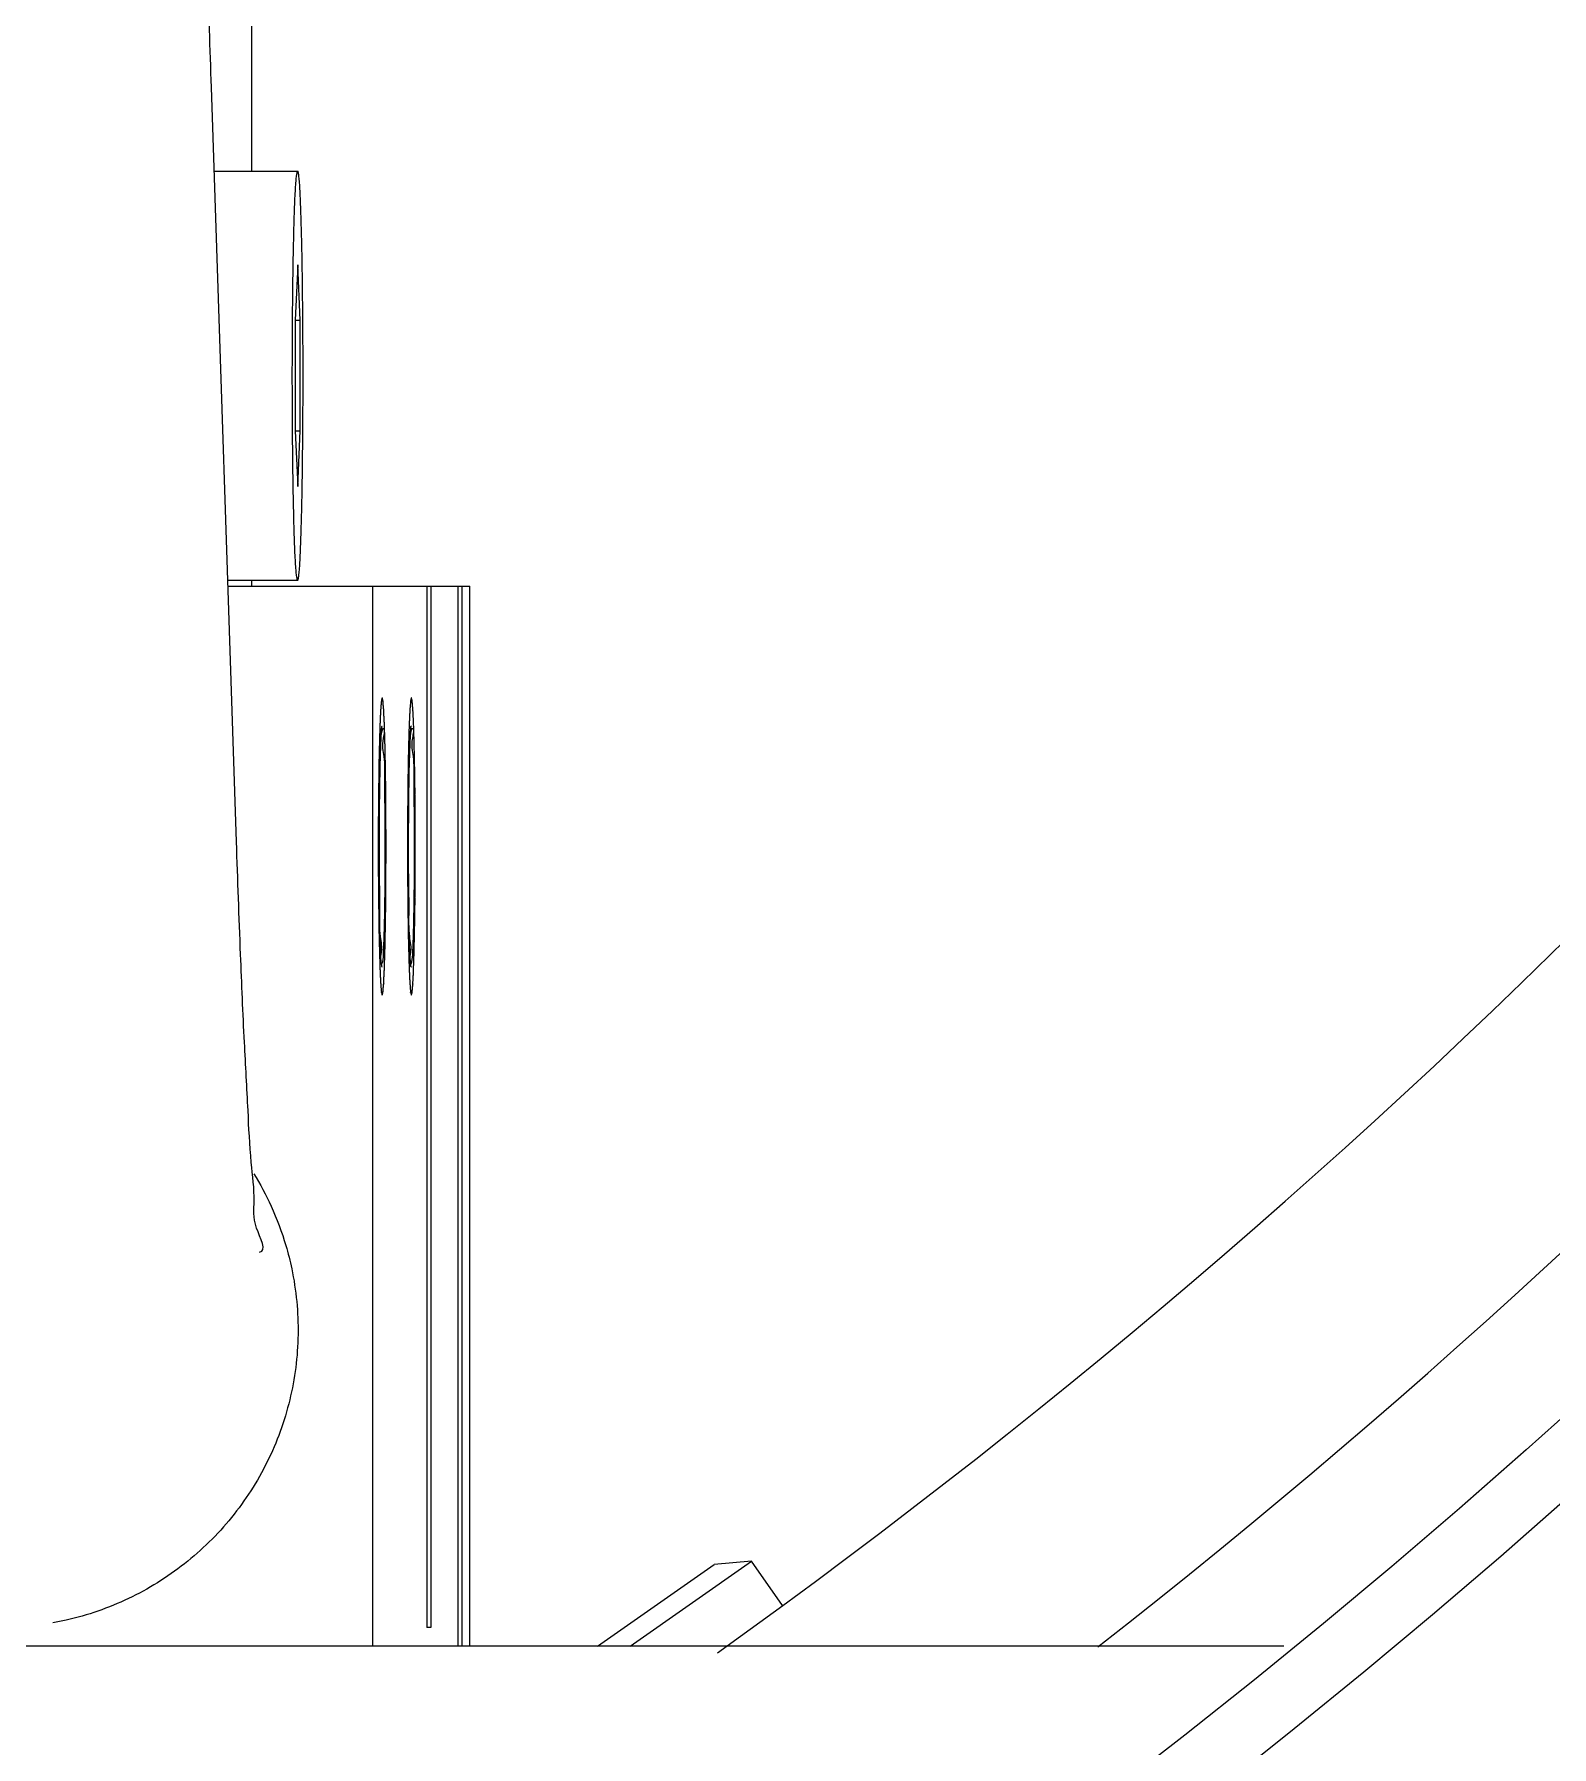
# Model space of a CAD drawing. Extents: x -50 to 48714, y -13211 to 6743.
# Drawn here: x 26057.06 to 26077.45, y -7886.14 to -7863.12 of the extents above; entities that cross this region are included whole.
import ezdxf

# ---------------------------------------------------------------- set-up
doc = ezdxf.new("R2010")
doc.units = 0
doc.header["$LTSCALE"] = 50
doc.layers.get('0').update_dxf_attribs({"linetype": 'CONTINUOUS'})

# ---------------------------------------------------------------- blocks, each defined once
blk = doc.blocks.new('SMAF_UE46_S')
for p, q in [((59.986, -97.869), (59.986, -92.949)), ((59.778, -106.888), (59.441, -96.743)), ((59.478, -97.869), (60.6, -97.869)), ((60.6, -99.129), (60.567, -99.874)), ((60.634, -99.874), (60.6, -99.129)), ((60.567, -99.874), (60.634, -99.874)), ((60.567, -99.874), (60.567, -101.363)), ((60.634, -101.363), (60.634, -99.874)), ((60.567, -101.363), (60.6, -102.108)), ((60.567, -101.363), (60.634, -101.363)), ((60.6, -102.108), (60.634, -101.363)), ((59.661, -103.369), (60.6, -103.369)), ((59.986, -103.449), (59.986, -103.369)), ((59.664, -103.449), (62.914, -103.449)), ((61.605, -103.449), (61.605, -117.7)), ((62.338, -103.449), (62.338, -117.449)), ((62.39, -103.449), (62.39, -117.449)), ((62.757, -117.7), (62.757, -103.449)), ((62.809, -117.7), (62.809, -103.449)), ((62.914, -117.7), (62.914, -103.449)), ((61.737, -105.328), (61.736, -105.328)), ((62.13, -105.328), (62.128, -105.328)), ((61.736, -108.57), (61.737, -108.569)), ((62.128, -108.57), (62.13, -108.569)), ((64.631, -117.7), (66.2, -116.601)), ((65.067, -117.7), (66.698, -116.558)), ((66.698, -116.558), (66.2, -116.601)), ((67.116, -117.155), (66.698, -116.558)), ((62.39, -117.449), (62.338, -117.449)), ((73.854, -117.7), (43.991, -117.7))]:
    blk.add_line(p, q)
for radius in [126.5, 111.15, 108.5, 100.5, 99.65]:
    blk.add_circle((11, -40.5), radius)
for radius, start, end in [(95, 305.55558, 326.45031), (98, 308.01387, 327.60262)]:
    blk.add_arc((11, -40.5), radius, start, end)
for points, start_tangent, end_tangent in [([(59.441, -96.743), (59.384, -95.191), (59.331, -93.955), (59.279, -92.972), (59.231, -92.189), (59.185, -91.563), (59.175, -91.449)], (-0.033235, 0.999448), (-0.08436, 0.996435)), ([(60.6, -103.369), (60.593, -103.354), (60.585, -103.309), (60.578, -103.234), (60.571, -103.131), (60.564, -103), (60.558, -102.843), (60.552, -102.662), (60.547, -102.459), (60.542, -102.235), (60.538, -101.994), (60.535, -101.737), (60.532, -101.468), (60.53, -101.19), (60.529, -100.906), (60.528, -100.619), (60.529, -100.331), (60.53, -100.047), (60.532, -99.769), (60.535, -99.5), (60.538, -99.244), (60.542, -99.002), (60.547, -98.779), (60.552, -98.575), (60.558, -98.394), (60.564, -98.237), (60.571, -98.106), (60.578, -98.003), (60.585, -97.929), (60.593, -97.884), (60.6, -97.869)], (-1, 0), (1, 0)), ([(60.6, -103.369), (60.608, -103.354), (60.615, -103.309), (60.623, -103.234), (60.63, -103.131), (60.636, -103), (60.643, -102.843), (60.648, -102.662), (60.654, -102.459), (60.659, -102.235), (60.663, -101.994), (60.666, -101.737), (60.669, -101.468), (60.671, -101.19), (60.672, -100.906), (60.672, -100.619), (60.672, -100.331), (60.671, -100.047), (60.669, -99.769), (60.666, -99.5), (60.663, -99.244), (60.659, -99.002), (60.654, -98.779), (60.648, -98.575), (60.643, -98.394), (60.636, -98.237), (60.63, -98.106), (60.623, -98.003), (60.615, -97.929), (60.608, -97.884), (60.6, -97.869)], (1, 0), (-1, 0)), ([(61.788, -106.949, -153.099), (61.788, -106.852, -153.09), (61.788, -106.803, -153.085), (61.788, -106.754, -153.08), (61.787, -106.706, -153.075), (61.787, -106.682, -153.073), (61.787, -106.657, -153.071), (61.787, -106.633, -153.068), (61.787, -106.609, -153.066), (61.787, -106.597, -153.065), (61.787, -106.584, -153.063), (61.787, -106.578, -153.063), (61.787, -106.572, -153.062), (61.787, -106.566, -153.062), (61.787, -106.563, -153.061), (61.787, -106.562, -153.061), (61.787, -106.56, -153.061), (61.787, -106.559, -153.061), (61.787, -106.557, -153.06), (61.787, -106.554, -153.059), (61.787, -106.548, -153.058), (61.787, -106.543, -153.056), (61.787, -106.537, -153.054), (61.787, -106.525, -153.051), (61.787, -106.513, -153.047), (61.787, -106.49, -153.04), (61.786, -106.467, -153.033), (61.786, -106.443, -153.026), (61.786, -106.42, -153.019), (61.786, -106.373, -153.005), (61.785, -106.327, -152.991), (61.785, -106.303, -152.984), (61.785, -106.28, -152.976), (61.785, -106.257, -152.969), (61.785, -106.233, -152.962), (61.784, -106.222, -152.959), (61.784, -106.21, -152.955), (61.784, -106.204, -152.954), (61.784, -106.198, -152.952), (61.784, -106.192, -152.95), (61.784, -106.189, -152.949), (61.784, -106.188, -152.949), (61.784, -106.186, -152.948), (61.784, -106.185, -152.948), (61.784, -106.184, -152.947), (61.784, -106.181, -152.945), (61.784, -106.176, -152.943), (61.784, -106.17, -152.94), (61.784, -106.165, -152.937), (61.784, -106.154, -152.931), (61.784, -106.143, -152.925), (61.783, -106.122, -152.914), (61.783, -106.1, -152.903), (61.783, -106.079, -152.891), (61.782, -106.057, -152.88), (61.782, -106.014, -152.857), (61.781, -105.971, -152.834), (61.781, -105.95, -152.822), (61.781, -105.928, -152.811), (61.78, -105.906, -152.799), (61.78, -105.885, -152.788), (61.78, -105.874, -152.782), (61.78, -105.863, -152.777), (61.78, -105.858, -152.774), (61.78, -105.853, -152.771), (61.779, -105.847, -152.768), (61.779, -105.845, -152.767), (61.779, -105.843, -152.766), (61.779, -105.842, -152.765), (61.779, -105.841, -152.764), (61.779, -105.839, -152.763), (61.779, -105.837, -152.761), (61.779, -105.832, -152.757), (61.779, -105.827, -152.753), (61.779, -105.823, -152.749), (61.779, -105.813, -152.742), (61.779, -105.803, -152.734), (61.778, -105.784, -152.718), (61.778, -105.765, -152.702), (61.777, -105.746, -152.687), (61.777, -105.727, -152.671), (61.776, -105.688, -152.639), (61.775, -105.65, -152.608), (61.775, -105.63, -152.592), (61.774, -105.611, -152.576), (61.774, -105.592, -152.561), (61.774, -105.573, -152.545), (61.773, -105.563, -152.537), (61.773, -105.554, -152.529), (61.773, -105.549, -152.525), (61.773, -105.544, -152.521), (61.773, -105.539, -152.518), (61.773, -105.537, -152.516), (61.773, -105.536, -152.515), (61.773, -105.534, -152.514), (61.773, -105.533, -152.512), (61.773, -105.532, -152.511), (61.773, -105.531, -152.509), (61.773, -105.527, -152.504), (61.772, -105.523, -152.499), (61.772, -105.519, -152.495), (61.772, -105.511, -152.485), (61.772, -105.503, -152.476), (61.771, -105.488, -152.457), (61.771, -105.472, -152.438), (61.77, -105.457, -152.419), (61.77, -105.442, -152.401), (61.769, -105.411, -152.363), (61.768, -105.38, -152.325), (61.767, -105.364, -152.306), (61.767, -105.349, -152.287), (61.766, -105.333, -152.269), (61.766, -105.318, -152.25), (61.766, -105.31, -152.24), (61.765, -105.302, -152.231), (61.765, -105.298, -152.226), (61.765, -105.294, -152.221), (61.765, -105.291, -152.217), (61.765, -105.289, -152.214), (61.765, -105.288, -152.213), (61.765, -105.287, -152.212), (61.765, -105.286, -152.211), (61.765, -105.285, -152.209), (61.765, -105.284, -152.207), (61.765, -105.281, -152.201), (61.764, -105.278, -152.196), (61.764, -105.275, -152.191), (61.764, -105.269, -152.18), (61.764, -105.264, -152.169), (61.763, -105.252, -152.148), (61.763, -105.241, -152.126), (61.762, -105.229, -152.105), (61.762, -105.217, -152.083), (61.76, -105.194, -152.04), (61.759, -105.171, -151.997), (61.759, -105.16, -151.976), (61.758, -105.148, -151.954), (61.758, -105.137, -151.933), (61.757, -105.125, -151.911), (61.757, -105.12, -151.9), (61.756, -105.114, -151.89), (61.756, -105.111, -151.884), (61.756, -105.108, -151.879), (61.756, -105.105, -151.874), (61.756, -105.104, -151.871), (61.756, -105.103, -151.87), (61.756, -105.102, -151.868), (61.756, -105.102, -151.867), (61.756, -105.101, -151.865), (61.756, -105.1, -151.862), (61.756, -105.099, -151.857), (61.755, -105.097, -151.851), (61.755, -105.095, -151.845), (61.755, -105.092, -151.833), (61.755, -105.088, -151.822), (61.754, -105.081, -151.798), (61.753, -105.074, -151.775), (61.753, -105.067, -151.752), (61.752, -105.059, -151.728), (61.751, -105.045, -151.682), (61.75, -105.031, -151.635), (61.749, -105.024, -151.612), (61.749, -105.017, -151.588), (61.748, -105.009, -151.565), (61.747, -105.002, -151.542), (61.747, -104.999, -151.53), (61.747, -104.995, -151.518), (61.747, -104.993, -151.513), (61.746, -104.992, -151.507), (61.746, -104.99, -151.501), (61.746, -104.989, -151.498), (61.746, -104.989, -151.496), (61.746, -104.988, -151.495), (61.746, -104.988, -151.493), (61.746, -104.988, -151.492), (61.746, -104.987, -151.489), (61.746, -104.987, -151.483), (61.746, -104.986, -151.477), (61.745, -104.986, -151.47), (61.745, -104.984, -151.458), (61.745, -104.983, -151.446), (61.744, -104.981, -151.421), (61.744, -104.978, -151.396), (61.743, -104.976, -151.372), (61.742, -104.973, -151.347), (61.741, -104.968, -151.297), (61.74, -104.963, -151.248), (61.739, -104.961, -151.223), (61.738, -104.959, -151.199), (61.738, -104.956, -151.174), (61.737, -104.954, -151.149), (61.737, -104.952, -151.137), (61.736, -104.951, -151.125), (61.736, -104.95, -151.118), (61.736, -104.95, -151.112), (61.736, -104.949, -151.106), (61.736, -104.949, -151.103), (61.736, -104.949, -151.101), (61.736, -104.949, -151.1), (61.736, -104.949, -151.098), (61.736, -104.949, -151.097), (61.736, -104.949, -151.094), (61.735, -104.95, -151.088), (61.735, -104.95, -151.082), (61.735, -104.951, -151.076), (61.735, -104.952, -151.063), (61.734, -104.953, -151.051), (61.734, -104.956, -151.027), (61.733, -104.958, -151.003), (61.733, -104.961, -150.978), (61.732, -104.963, -150.954), (61.731, -104.968, -150.906), (61.729, -104.972, -150.857), (61.729, -104.975, -150.833), (61.728, -104.977, -150.809), (61.727, -104.98, -150.784), (61.727, -104.982, -150.76), (61.727, -104.983, -150.748), (61.726, -104.984, -150.736), (61.726, -104.985, -150.73), (61.726, -104.986, -150.724), (61.726, -104.986, -150.718), (61.726, -104.986, -150.715), (61.726, -104.987, -150.713), (61.726, -104.987, -150.712), (61.726, -104.987, -150.71), (61.726, -104.988, -150.709), (61.725, -104.988, -150.706), (61.725, -104.99, -150.7), (61.725, -104.992, -150.694), (61.725, -104.994, -150.688), (61.725, -104.997, -150.676), (61.724, -105.001, -150.665), (61.724, -105.008, -150.641), (61.723, -105.015, -150.618), (61.723, -105.022, -150.595), (61.722, -105.029, -150.571), (61.721, -105.043, -150.525), (61.719, -105.057, -150.478), (61.719, -105.064, -150.455), (61.718, -105.071, -150.431), (61.718, -105.078, -150.408), (61.717, -105.085, -150.385), (61.717, -105.089, -150.373), (61.716, -105.092, -150.361), (61.716, -105.094, -150.355), (61.716, -105.096, -150.35), (61.716, -105.098, -150.344), (61.716, -105.099, -150.341), (61.716, -105.099, -150.339), (61.716, -105.1, -150.338), (61.716, -105.1, -150.337), (61.716, -105.101, -150.335), (61.716, -105.102, -150.333), (61.716, -105.105, -150.327), (61.715, -105.108, -150.322), (61.715, -105.111, -150.316), (61.715, -105.117, -150.306), (61.715, -105.122, -150.295), (61.714, -105.134, -150.273), (61.714, -105.145, -150.252), (61.713, -105.157, -150.23), (61.712, -105.168, -150.209), (61.711, -105.191, -150.166), (61.71, -105.214, -150.123), (61.71, -105.226, -150.101), (61.709, -105.237, -150.08), (61.708, -105.248, -150.058), (61.708, -105.26, -150.037), (61.708, -105.266, -150.026), (61.707, -105.271, -150.015), (61.707, -105.274, -150.01), (61.707, -105.277, -150.004), (61.707, -105.28, -149.999), (61.707, -105.281, -149.996), (61.707, -105.282, -149.995), (61.707, -105.283, -149.993), (61.707, -105.284, -149.992), (61.707, -105.285, -149.991), (61.707, -105.287, -149.989), (61.707, -105.291, -149.984), (61.706, -105.295, -149.979), (61.706, -105.299, -149.974), (61.706, -105.306, -149.965), (61.706, -105.314, -149.955), (61.705, -105.33, -149.936), (61.705, -105.346, -149.917), (61.704, -105.361, -149.897), (61.704, -105.377, -149.878), (61.703, -105.409, -149.84), (61.702, -105.44, -149.801), (61.701, -105.456, -149.782), (61.701, -105.472, -149.763), (61.7, -105.487, -149.744), (61.7, -105.503, -149.725), (61.699, -105.511, -149.715), (61.699, -105.519, -149.705), (61.699, -105.523, -149.701), (61.699, -105.527, -149.696), (61.699, -105.53, -149.691), (61.699, -105.532, -149.689), (61.699, -105.533, -149.687), (61.699, -105.534, -149.686), (61.699, -105.536, -149.685), (61.699, -105.537, -149.684), (61.699, -105.539, -149.682), (61.699, -105.544, -149.678), (61.698, -105.549, -149.675), (61.698, -105.553, -149.671), (61.698, -105.563, -149.663), (61.698, -105.572, -149.655), (61.698, -105.591, -149.64), (61.697, -105.61, -149.624), (61.697, -105.629, -149.609), (61.696, -105.648, -149.593), (61.695, -105.685, -149.562), (61.695, -105.723, -149.531), (61.694, -105.742, -149.516), (61.694, -105.761, -149.5), (61.693, -105.779, -149.485), (61.693, -105.798, -149.469), (61.693, -105.808, -149.462), (61.693, -105.817, -149.454), (61.693, -105.822, -149.45), (61.692, -105.827, -149.446), (61.692, -105.831, -149.442), (61.692, -105.834, -149.44), (61.692, -105.835, -149.439), (61.692, -105.836, -149.438), (61.692, -105.837, -149.438), (61.692, -105.839, -149.437), (61.692, -105.841, -149.436), (61.692, -105.847, -149.433), (61.692, -105.852, -149.43), (61.692, -105.858, -149.427), (61.692, -105.868, -149.421), (61.692, -105.879, -149.415), (61.691, -105.901, -149.404), (61.691, -105.922, -149.392), (61.691, -105.944, -149.381), (61.69, -105.965, -149.369), (61.69, -106.008, -149.346), (61.689, -106.051, -149.323), (61.689, -106.073, -149.312), (61.689, -106.094, -149.3), (61.688, -106.116, -149.289), (61.688, -106.137, -149.277), (61.688, -106.148, -149.271), (61.688, -106.159, -149.266), (61.688, -106.164, -149.263), (61.688, -106.169, -149.26), (61.688, -106.175, -149.257), (61.687, -106.177, -149.255), (61.687, -106.179, -149.255), (61.687, -106.18, -149.254), (61.687, -106.182, -149.254), (61.687, -106.183, -149.253), (61.687, -106.186, -149.252), (61.687, -106.192, -149.25), (61.687, -106.198, -149.249), (61.687, -106.203, -149.247), (61.687, -106.215, -149.243), (61.687, -106.227, -149.24), (61.687, -106.25, -149.233), (61.687, -106.273, -149.226), (61.686, -106.297, -149.218), (61.686, -106.32, -149.211), (61.686, -106.367, -149.197), (61.686, -106.413, -149.183), (61.685, -106.437, -149.176), (61.685, -106.46, -149.168), (61.685, -106.483, -149.161), (61.685, -106.507, -149.154), (61.685, -106.518, -149.151), (61.685, -106.53, -149.147), (61.685, -106.536, -149.145), (61.685, -106.542, -149.144), (61.684, -106.547, -149.142), (61.684, -106.55, -149.141), (61.684, -106.552, -149.14), (61.684, -106.553, -149.14), (61.684, -106.555, -149.14), (61.684, -106.556, -149.14), (61.684, -106.559, -149.139), (61.684, -106.566, -149.139), (61.684, -106.572, -149.138), (61.684, -106.578, -149.138), (61.684, -106.59, -149.136), (61.684, -106.603, -149.135), (61.684, -106.627, -149.133), (61.684, -106.652, -149.13), (61.684, -106.677, -149.128), (61.684, -106.702, -149.125), (61.684, -106.751, -149.12), (61.684, -106.8, -149.115), (61.684, -106.85, -149.11), (61.683, -106.949, -149.101)], (-0.002554, 0.995227, 0.097549), (-0.0026, -0.995056, 0.099286)), ([(62.181, -106.949, -168.094), (62.181, -106.852, -168.085), (62.18, -106.803, -168.08), (62.18, -106.754, -168.075), (62.18, -106.706, -168.07), (62.18, -106.682, -168.068), (62.18, -106.657, -168.065), (62.18, -106.633, -168.063), (62.18, -106.609, -168.061), (62.18, -106.597, -168.06), (62.18, -106.584, -168.058), (62.18, -106.578, -168.058), (62.18, -106.572, -168.057), (62.18, -106.566, -168.057), (62.18, -106.563, -168.056), (62.18, -106.562, -168.056), (62.18, -106.56, -168.056), (62.18, -106.559, -168.056), (62.18, -106.557, -168.055), (62.18, -106.554, -168.054), (62.18, -106.548, -168.052), (62.18, -106.543, -168.051), (62.18, -106.537, -168.049), (62.179, -106.525, -168.045), (62.179, -106.513, -168.042), (62.179, -106.49, -168.035), (62.179, -106.467, -168.028), (62.179, -106.443, -168.021), (62.179, -106.42, -168.014), (62.178, -106.373, -168), (62.178, -106.327, -167.985), (62.178, -106.303, -167.978), (62.178, -106.28, -167.971), (62.177, -106.257, -167.964), (62.177, -106.233, -167.957), (62.177, -106.222, -167.954), (62.177, -106.21, -167.95), (62.177, -106.204, -167.948), (62.177, -106.198, -167.947), (62.177, -106.192, -167.945), (62.177, -106.189, -167.944), (62.177, -106.188, -167.944), (62.177, -106.186, -167.943), (62.177, -106.185, -167.942), (62.177, -106.184, -167.942), (62.177, -106.181, -167.94), (62.177, -106.176, -167.937), (62.177, -106.17, -167.935), (62.177, -106.165, -167.932), (62.176, -106.154, -167.926), (62.176, -106.143, -167.92), (62.176, -106.122, -167.909), (62.176, -106.1, -167.897), (62.175, -106.079, -167.886), (62.175, -106.057, -167.874), (62.174, -106.014, -167.852), (62.174, -105.971, -167.829), (62.174, -105.95, -167.817), (62.173, -105.928, -167.806), (62.173, -105.906, -167.794), (62.173, -105.885, -167.783), (62.172, -105.874, -167.777), (62.172, -105.863, -167.771), (62.172, -105.858, -167.769), (62.172, -105.853, -167.766), (62.172, -105.847, -167.763), (62.172, -105.845, -167.761), (62.172, -105.843, -167.761), (62.172, -105.842, -167.76), (62.172, -105.841, -167.759), (62.172, -105.839, -167.758), (62.172, -105.837, -167.756), (62.172, -105.832, -167.752), (62.172, -105.827, -167.748), (62.172, -105.823, -167.744), (62.171, -105.813, -167.736), (62.171, -105.803, -167.729), (62.171, -105.784, -167.713), (62.17, -105.765, -167.697), (62.17, -105.746, -167.681), (62.17, -105.727, -167.666), (62.169, -105.688, -167.634), (62.168, -105.65, -167.603), (62.167, -105.63, -167.587), (62.167, -105.611, -167.571), (62.167, -105.592, -167.556), (62.166, -105.573, -167.54), (62.166, -105.563, -167.532), (62.166, -105.554, -167.524), (62.166, -105.549, -167.52), (62.166, -105.544, -167.516), (62.166, -105.539, -167.512), (62.165, -105.537, -167.51), (62.165, -105.536, -167.509), (62.165, -105.534, -167.508), (62.165, -105.533, -167.507), (62.165, -105.532, -167.506), (62.165, -105.531, -167.504), (62.165, -105.527, -167.499), (62.165, -105.523, -167.494), (62.165, -105.519, -167.49), (62.165, -105.511, -167.48), (62.164, -105.503, -167.471), (62.164, -105.488, -167.452), (62.163, -105.472, -167.433), (62.163, -105.457, -167.414), (62.162, -105.442, -167.395), (62.161, -105.411, -167.358), (62.161, -105.38, -167.32), (62.16, -105.364, -167.301), (62.16, -105.349, -167.282), (62.159, -105.333, -167.263), (62.159, -105.318, -167.245), (62.158, -105.31, -167.235), (62.158, -105.302, -167.226), (62.158, -105.298, -167.221), (62.158, -105.294, -167.216), (62.158, -105.291, -167.212), (62.158, -105.289, -167.209), (62.158, -105.288, -167.208), (62.158, -105.287, -167.207), (62.158, -105.286, -167.206), (62.157, -105.285, -167.204), (62.157, -105.284, -167.202), (62.157, -105.281, -167.196), (62.157, -105.278, -167.191), (62.157, -105.275, -167.185), (62.157, -105.269, -167.175), (62.156, -105.264, -167.164), (62.156, -105.252, -167.142), (62.155, -105.241, -167.121), (62.155, -105.229, -167.099), (62.154, -105.217, -167.078), (62.153, -105.194, -167.035), (62.152, -105.171, -166.992), (62.151, -105.16, -166.97), (62.151, -105.148, -166.949), (62.15, -105.137, -166.928), (62.15, -105.125, -166.906), (62.149, -105.12, -166.895), (62.149, -105.114, -166.885), (62.149, -105.111, -166.879), (62.149, -105.108, -166.874), (62.149, -105.105, -166.868), (62.149, -105.104, -166.866), (62.149, -105.103, -166.864), (62.149, -105.102, -166.863), (62.148, -105.102, -166.862), (62.148, -105.101, -166.86), (62.148, -105.1, -166.857), (62.148, -105.099, -166.851), (62.148, -105.097, -166.846), (62.148, -105.095, -166.84), (62.148, -105.092, -166.828), (62.147, -105.088, -166.816), (62.147, -105.081, -166.793), (62.146, -105.074, -166.77), (62.145, -105.067, -166.746), (62.145, -105.059, -166.723), (62.144, -105.045, -166.676), (62.142, -105.031, -166.63), (62.142, -105.024, -166.606), (62.141, -105.017, -166.583), (62.141, -105.009, -166.56), (62.14, -105.002, -166.537), (62.14, -104.999, -166.525), (62.139, -104.995, -166.513), (62.139, -104.993, -166.507), (62.139, -104.992, -166.502), (62.139, -104.99, -166.496), (62.139, -104.989, -166.493), (62.139, -104.989, -166.491), (62.139, -104.988, -166.49), (62.139, -104.988, -166.488), (62.139, -104.988, -166.487), (62.139, -104.987, -166.484), (62.138, -104.987, -166.478), (62.138, -104.986, -166.471), (62.138, -104.986, -166.465), (62.138, -104.984, -166.453), (62.137, -104.983, -166.44), (62.137, -104.981, -166.416), (62.136, -104.978, -166.391), (62.136, -104.976, -166.366), (62.135, -104.973, -166.342), (62.134, -104.968, -166.292), (62.132, -104.963, -166.243), (62.132, -104.961, -166.218), (62.131, -104.959, -166.194), (62.13, -104.956, -166.169), (62.13, -104.954, -166.144), (62.129, -104.952, -166.132), (62.129, -104.951, -166.119), (62.129, -104.95, -166.113), (62.129, -104.95, -166.107), (62.129, -104.949, -166.101), (62.128, -104.949, -166.098), (62.128, -104.949, -166.096), (62.128, -104.949, -166.095), (62.128, -104.949, -166.093), (62.128, -104.949, -166.092), (62.128, -104.949, -166.089), (62.128, -104.95, -166.083), (62.128, -104.95, -166.077), (62.128, -104.951, -166.07), (62.127, -104.952, -166.058), (62.127, -104.953, -166.046), (62.127, -104.956, -166.022), (62.126, -104.958, -165.998), (62.125, -104.961, -165.973), (62.125, -104.963, -165.949), (62.123, -104.968, -165.901), (62.122, -104.972, -165.852), (62.121, -104.975, -165.828), (62.121, -104.977, -165.803), (62.12, -104.98, -165.779), (62.12, -104.982, -165.755), (62.119, -104.983, -165.743), (62.119, -104.984, -165.731), (62.119, -104.985, -165.725), (62.119, -104.986, -165.719), (62.118, -104.986, -165.712), (62.118, -104.986, -165.709), (62.118, -104.987, -165.708), (62.118, -104.987, -165.706), (62.118, -104.987, -165.705), (62.118, -104.988, -165.703), (62.118, -104.988, -165.701), (62.118, -104.99, -165.695), (62.118, -104.992, -165.689), (62.118, -104.994, -165.683), (62.117, -104.997, -165.671), (62.117, -105.001, -165.66), (62.116, -105.008, -165.636), (62.116, -105.015, -165.613), (62.115, -105.022, -165.59), (62.115, -105.029, -165.566), (62.113, -105.043, -165.52), (62.112, -105.057, -165.473), (62.112, -105.064, -165.45), (62.111, -105.071, -165.426), (62.11, -105.078, -165.403), (62.11, -105.085, -165.38), (62.109, -105.089, -165.368), (62.109, -105.092, -165.356), (62.109, -105.094, -165.35), (62.109, -105.096, -165.344), (62.109, -105.098, -165.339), (62.109, -105.099, -165.336), (62.109, -105.099, -165.334), (62.108, -105.1, -165.333), (62.108, -105.1, -165.331), (62.108, -105.101, -165.33), (62.108, -105.102, -165.327), (62.108, -105.105, -165.322), (62.108, -105.108, -165.317), (62.108, -105.111, -165.311), (62.108, -105.117, -165.301), (62.107, -105.122, -165.29), (62.107, -105.134, -165.268), (62.106, -105.145, -165.247), (62.106, -105.157, -165.225), (62.105, -105.168, -165.204), (62.104, -105.191, -165.161), (62.103, -105.214, -165.117), (62.102, -105.226, -165.096), (62.102, -105.237, -165.074), (62.101, -105.248, -165.053), (62.101, -105.26, -165.031), (62.1, -105.266, -165.021), (62.1, -105.271, -165.01), (62.1, -105.274, -165.004), (62.1, -105.277, -164.999), (62.1, -105.28, -164.994), (62.1, -105.281, -164.991), (62.099, -105.282, -164.99), (62.099, -105.283, -164.988), (62.099, -105.284, -164.987), (62.099, -105.285, -164.986), (62.099, -105.287, -164.984), (62.099, -105.291, -164.979), (62.099, -105.295, -164.974), (62.099, -105.299, -164.969), (62.099, -105.306, -164.959), (62.098, -105.314, -164.95), (62.098, -105.33, -164.931), (62.097, -105.346, -164.911), (62.097, -105.361, -164.892), (62.096, -105.377, -164.873), (62.095, -105.409, -164.835), (62.094, -105.44, -164.796), (62.094, -105.456, -164.777), (62.093, -105.472, -164.758), (62.093, -105.487, -164.739), (62.092, -105.503, -164.719), (62.092, -105.511, -164.71), (62.092, -105.519, -164.7), (62.092, -105.523, -164.695), (62.092, -105.527, -164.691), (62.092, -105.53, -164.686), (62.091, -105.532, -164.683), (62.091, -105.533, -164.682), (62.091, -105.534, -164.681), (62.091, -105.536, -164.68), (62.091, -105.537, -164.679), (62.091, -105.539, -164.677), (62.091, -105.544, -164.673), (62.091, -105.549, -164.669), (62.091, -105.553, -164.665), (62.091, -105.563, -164.658), (62.091, -105.572, -164.65), (62.09, -105.591, -164.635), (62.09, -105.61, -164.619), (62.089, -105.629, -164.604), (62.089, -105.648, -164.588), (62.088, -105.685, -164.557), (62.087, -105.723, -164.526), (62.087, -105.742, -164.511), (62.087, -105.761, -164.495), (62.086, -105.779, -164.48), (62.086, -105.798, -164.464), (62.086, -105.808, -164.457), (62.085, -105.817, -164.449), (62.085, -105.822, -164.445), (62.085, -105.827, -164.441), (62.085, -105.831, -164.437), (62.085, -105.834, -164.435), (62.085, -105.835, -164.434), (62.085, -105.836, -164.433), (62.085, -105.837, -164.433), (62.085, -105.839, -164.432), (62.085, -105.841, -164.43), (62.085, -105.847, -164.428), (62.085, -105.852, -164.425), (62.085, -105.858, -164.422), (62.084, -105.868, -164.416), (62.084, -105.879, -164.41), (62.084, -105.901, -164.399), (62.084, -105.922, -164.387), (62.083, -105.944, -164.376), (62.083, -105.965, -164.364), (62.082, -106.008, -164.341), (62.082, -106.051, -164.318), (62.082, -106.073, -164.307), (62.081, -106.094, -164.295), (62.081, -106.116, -164.283), (62.081, -106.137, -164.272), (62.081, -106.148, -164.266), (62.08, -106.159, -164.26), (62.08, -106.164, -164.258), (62.08, -106.169, -164.255), (62.08, -106.175, -164.252), (62.08, -106.177, -164.25), (62.08, -106.179, -164.25), (62.08, -106.18, -164.249), (62.08, -106.182, -164.248), (62.08, -106.183, -164.248), (62.08, -106.186, -164.247), (62.08, -106.192, -164.245), (62.08, -106.198, -164.244), (62.08, -106.203, -164.242), (62.08, -106.215, -164.238), (62.08, -106.227, -164.235), (62.08, -106.25, -164.228), (62.079, -106.273, -164.22), (62.079, -106.297, -164.213), (62.079, -106.32, -164.206), (62.079, -106.367, -164.192), (62.078, -106.413, -164.178), (62.078, -106.437, -164.17), (62.078, -106.46, -164.163), (62.078, -106.483, -164.156), (62.077, -106.507, -164.149), (62.077, -106.518, -164.146), (62.077, -106.53, -164.142), (62.077, -106.536, -164.14), (62.077, -106.542, -164.138), (62.077, -106.547, -164.137), (62.077, -106.55, -164.136), (62.077, -106.552, -164.135), (62.077, -106.553, -164.135), (62.077, -106.555, -164.135), (62.077, -106.556, -164.135), (62.077, -106.559, -164.134), (62.077, -106.566, -164.134), (62.077, -106.572, -164.133), (62.077, -106.578, -164.132), (62.077, -106.59, -164.131), (62.077, -106.603, -164.13), (62.077, -106.627, -164.127), (62.077, -106.652, -164.125), (62.077, -106.677, -164.123), (62.077, -106.702, -164.12), (62.077, -106.751, -164.115), (62.076, -106.8, -164.11), (62.076, -106.85, -164.105), (62.076, -106.949, -164.095)], (-0.002554, 0.995227, 0.097549), (-0.0026, -0.995056, 0.099286)), ([(61.693, -106.949), (61.693, -106.815), (61.695, -106.551), (61.697, -106.297), (61.7, -106.062), (61.705, -105.851), (61.71, -105.669), (61.716, -105.523), (61.722, -105.415)], (0, 1), (0.142273, 0.989827)), ([(61.739, -105.369), (61.718, -105.493), (61.708, -105.739), (61.701, -106.084), (61.696, -106.498), (61.694, -106.949)], (-0.386283, -0.922381), (0, -1)), ([(61.722, -105.415), (61.729, -105.35), (61.736, -105.328)], (0.142273, 0.989827), (1, 0)), ([(61.778, -106.949), (61.776, -106.498), (61.771, -106.084), (61.763, -105.739), (61.753, -105.493), (61.742, -105.365)], (0, 1), (-0.996305, 0.085885)), ([(61.741, -105.365), (61.739, -105.369)], (-0.945228, -0.326411), (-0.386283, -0.922381)), ([(62.086, -106.949), (62.086, -106.815), (62.087, -106.551), (62.09, -106.297), (62.093, -106.062), (62.097, -105.851), (62.102, -105.669), (62.108, -105.523), (62.115, -105.415)], (0, 1), (0.142273, 0.989827)), ([(62.131, -105.369), (62.111, -105.493), (62.101, -105.739), (62.093, -106.084), (62.088, -106.498), (62.087, -106.949)], (-0.386283, -0.922381), (0, -1)), ([(62.115, -105.415), (62.121, -105.35), (62.128, -105.328)], (0.142273, 0.989827), (1, 0)), ([(62.17, -106.949), (62.169, -106.498), (62.164, -106.084), (62.156, -105.739), (62.146, -105.493), (62.134, -105.365)], (0, 1), (-0.996305, 0.085885)), ([(62.134, -105.365), (62.131, -105.369)], (-0.945228, -0.326411), (-0.386283, -0.922381)), ([(60.087, -112.404), (60.048, -112.08), (60.015, -111.714), (59.977, -111.197), (59.933, -110.499), (59.885, -109.583), (59.833, -108.4), (59.778, -106.888)], (0.989567, 0.144071), (-0.033235, 0.999448)), ([(61.683, -106.949, -149.101), (61.684, -107.046, -149.11), (61.684, -107.094, -149.115), (61.684, -107.143, -149.12), (61.684, -107.191, -149.124), (61.684, -107.216, -149.127), (61.684, -107.24, -149.129), (61.684, -107.264, -149.131), (61.684, -107.289, -149.134), (61.684, -107.301, -149.135), (61.684, -107.313, -149.136), (61.684, -107.319, -149.137), (61.684, -107.325, -149.137), (61.684, -107.331, -149.138), (61.684, -107.334, -149.138), (61.684, -107.336, -149.138), (61.684, -107.337, -149.139), (61.684, -107.339, -149.139), (61.684, -107.34, -149.139), (61.684, -107.343, -149.14), (61.684, -107.349, -149.142), (61.685, -107.355, -149.144), (61.685, -107.36, -149.146), (61.685, -107.372, -149.149), (61.685, -107.384, -149.153), (61.685, -107.407, -149.16), (61.685, -107.431, -149.167), (61.685, -107.454, -149.174), (61.686, -107.477, -149.181), (61.686, -107.524, -149.195), (61.686, -107.571, -149.209), (61.686, -107.594, -149.216), (61.687, -107.617, -149.223), (61.687, -107.641, -149.23), (61.687, -107.664, -149.237), (61.687, -107.676, -149.241), (61.687, -107.687, -149.244), (61.687, -107.693, -149.246), (61.687, -107.699, -149.248), (61.687, -107.705, -149.25), (61.687, -107.708, -149.251), (61.687, -107.709, -149.251), (61.687, -107.711, -149.251), (61.687, -107.712, -149.252), (61.687, -107.713, -149.253), (61.687, -107.716, -149.254), (61.688, -107.722, -149.257), (61.688, -107.727, -149.26), (61.688, -107.732, -149.263), (61.688, -107.743, -149.269), (61.688, -107.754, -149.274), (61.688, -107.775, -149.286), (61.689, -107.797, -149.297), (61.689, -107.818, -149.309), (61.689, -107.84, -149.32), (61.69, -107.883, -149.343), (61.69, -107.926, -149.366), (61.691, -107.948, -149.377), (61.691, -107.969, -149.389), (61.691, -107.991, -149.4), (61.692, -108.012, -149.412), (61.692, -108.023, -149.417), (61.692, -108.034, -149.423), (61.692, -108.039, -149.426), (61.692, -108.045, -149.429), (61.692, -108.05, -149.432), (61.692, -108.053, -149.433), (61.692, -108.054, -149.434), (61.692, -108.055, -149.435), (61.692, -108.057, -149.436), (61.692, -108.058, -149.437), (61.692, -108.06, -149.439), (61.692, -108.065, -149.442), (61.692, -108.07, -149.446), (61.693, -108.075, -149.45), (61.693, -108.084, -149.458), (61.693, -108.094, -149.466), (61.693, -108.113, -149.482), (61.694, -108.132, -149.497), (61.694, -108.151, -149.513), (61.695, -108.171, -149.529), (61.695, -108.209, -149.56), (61.696, -108.248, -149.592), (61.697, -108.267, -149.608), (61.697, -108.286, -149.623), (61.698, -108.305, -149.639), (61.698, -108.324, -149.655), (61.698, -108.334, -149.663), (61.698, -108.344, -149.67), (61.698, -108.348, -149.674), (61.699, -108.353, -149.678), (61.699, -108.358, -149.682), (61.699, -108.36, -149.684), (61.699, -108.362, -149.685), (61.699, -108.363, -149.686), (61.699, -108.364, -149.687), (61.699, -108.365, -149.688), (61.699, -108.367, -149.691), (61.699, -108.371, -149.696), (61.699, -108.374, -149.7), (61.699, -108.378, -149.705), (61.699, -108.386, -149.714), (61.7, -108.394, -149.724), (61.7, -108.409, -149.743), (61.701, -108.425, -149.761), (61.701, -108.44, -149.78), (61.702, -108.456, -149.799), (61.703, -108.487, -149.837), (61.704, -108.518, -149.875), (61.704, -108.533, -149.893), (61.705, -108.549, -149.912), (61.705, -108.564, -149.931), (61.706, -108.58, -149.95), (61.706, -108.587, -149.959), (61.706, -108.595, -149.969), (61.706, -108.599, -149.974), (61.706, -108.603, -149.978), (61.707, -108.607, -149.983), (61.707, -108.609, -149.985), (61.707, -108.61, -149.986), (61.707, -108.611, -149.988), (61.707, -108.611, -149.989), (61.707, -108.612, -149.99), (61.707, -108.613, -149.993), (61.707, -108.616, -149.998), (61.707, -108.619, -150.004), (61.707, -108.622, -150.009), (61.707, -108.628, -150.02), (61.708, -108.634, -150.031), (61.708, -108.645, -150.052), (61.709, -108.657, -150.074), (61.709, -108.668, -150.095), (61.71, -108.68, -150.117), (61.711, -108.703, -150.16), (61.712, -108.726, -150.203), (61.713, -108.737, -150.224), (61.713, -108.749, -150.246), (61.714, -108.76, -150.267), (61.715, -108.772, -150.289), (61.715, -108.778, -150.299), (61.715, -108.784, -150.31), (61.715, -108.786, -150.315), (61.715, -108.789, -150.321), (61.716, -108.792, -150.326), (61.716, -108.794, -150.329), (61.716, -108.794, -150.33), (61.716, -108.795, -150.332), (61.716, -108.796, -150.333), (61.716, -108.796, -150.334), (61.716, -108.797, -150.337), (61.716, -108.799, -150.343), (61.716, -108.8, -150.349), (61.716, -108.802, -150.355), (61.717, -108.806, -150.367), (61.717, -108.809, -150.378), (61.717, -108.816, -150.401), (61.718, -108.824, -150.425), (61.719, -108.831, -150.448), (61.719, -108.838, -150.471), (61.721, -108.852, -150.518), (61.722, -108.866, -150.565), (61.722, -108.874, -150.588), (61.723, -108.881, -150.611), (61.724, -108.888, -150.635), (61.724, -108.895, -150.658), (61.724, -108.898, -150.67), (61.725, -108.902, -150.681), (61.725, -108.904, -150.687), (61.725, -108.906, -150.693), (61.725, -108.907, -150.699), (61.725, -108.908, -150.702), (61.725, -108.909, -150.703), (61.725, -108.909, -150.705), (61.725, -108.909, -150.706), (61.725, -108.909, -150.708), (61.726, -108.91, -150.711), (61.726, -108.91, -150.717), (61.726, -108.911, -150.723), (61.726, -108.912, -150.729), (61.726, -108.913, -150.742), (61.727, -108.914, -150.754), (61.727, -108.917, -150.779), (61.728, -108.919, -150.803), (61.729, -108.922, -150.828), (61.729, -108.924, -150.853), (61.731, -108.929, -150.902), (61.732, -108.934, -150.952), (61.733, -108.936, -150.976), (61.733, -108.939, -151.001), (61.734, -108.941, -151.026), (61.734, -108.944, -151.05), (61.735, -108.945, -151.063), (61.735, -108.946, -151.075), (61.735, -108.947, -151.081), (61.735, -108.947, -151.087), (61.736, -108.948, -151.094), (61.736, -108.948, -151.097), (61.736, -108.948, -151.098), (61.736, -108.949, -151.1), (61.736, -108.948, -151.101), (61.736, -108.948, -151.103), (61.736, -108.948, -151.106), (61.736, -108.947, -151.112), (61.736, -108.947, -151.118), (61.736, -108.946, -151.124), (61.737, -108.945, -151.136), (61.737, -108.944, -151.148), (61.738, -108.941, -151.173), (61.738, -108.939, -151.197), (61.739, -108.937, -151.221), (61.74, -108.934, -151.245), (61.741, -108.93, -151.294), (61.742, -108.925, -151.343), (61.743, -108.922, -151.367), (61.743, -108.92, -151.391), (61.744, -108.918, -151.415), (61.745, -108.915, -151.44), (61.745, -108.914, -151.452), (61.745, -108.913, -151.464), (61.745, -108.912, -151.47), (61.746, -108.912, -151.476), (61.746, -108.911, -151.482), (61.746, -108.911, -151.485), (61.746, -108.911, -151.487), (61.746, -108.911, -151.488), (61.746, -108.91, -151.49), (61.746, -108.91, -151.491), (61.746, -108.909, -151.494), (61.746, -108.907, -151.5), (61.746, -108.905, -151.506), (61.747, -108.903, -151.512), (61.747, -108.9, -151.523), (61.747, -108.896, -151.535), (61.748, -108.889, -151.558), (61.748, -108.882, -151.582), (61.749, -108.875, -151.605), (61.75, -108.868, -151.628), (61.751, -108.854, -151.675), (61.752, -108.84, -151.722), (61.753, -108.833, -151.745), (61.753, -108.826, -151.768), (61.754, -108.819, -151.792), (61.754, -108.812, -151.815), (61.755, -108.808, -151.827), (61.755, -108.805, -151.838), (61.755, -108.803, -151.844), (61.755, -108.801, -151.85), (61.756, -108.799, -151.856), (61.756, -108.799, -151.859), (61.756, -108.798, -151.86), (61.756, -108.798, -151.862), (61.756, -108.797, -151.863), (61.756, -108.796, -151.864), (61.756, -108.795, -151.867), (61.756, -108.792, -151.872), (61.756, -108.789, -151.878), (61.756, -108.786, -151.883), (61.757, -108.781, -151.894), (61.757, -108.775, -151.905), (61.757, -108.763, -151.926), (61.758, -108.752, -151.948), (61.759, -108.74, -151.969), (61.759, -108.729, -151.991), (61.76, -108.706, -152.034), (61.761, -108.683, -152.077), (61.762, -108.672, -152.099), (61.762, -108.66, -152.12), (61.763, -108.649, -152.142), (61.764, -108.637, -152.163), (61.764, -108.632, -152.174), (61.764, -108.626, -152.185), (61.764, -108.623, -152.19), (61.764, -108.62, -152.195), (61.765, -108.617, -152.201), (61.765, -108.616, -152.204), (61.765, -108.615, -152.205), (61.765, -108.614, -152.206), (61.765, -108.613, -152.207), (61.765, -108.613, -152.209), (61.765, -108.611, -152.211), (61.765, -108.607, -152.216), (61.765, -108.603, -152.221), (61.765, -108.599, -152.225), (61.765, -108.591, -152.235), (61.766, -108.583, -152.245), (61.766, -108.567, -152.264), (61.767, -108.552, -152.283), (61.767, -108.536, -152.302), (61.768, -108.52, -152.321), (61.769, -108.489, -152.36), (61.77, -108.457, -152.398), (61.77, -108.441, -152.418), (61.771, -108.426, -152.437), (61.771, -108.41, -152.456), (61.772, -108.394, -152.475), (61.772, -108.386, -152.485), (61.772, -108.379, -152.494), (61.772, -108.375, -152.499), (61.773, -108.371, -152.504), (61.773, -108.367, -152.509), (61.773, -108.365, -152.511), (61.773, -108.364, -152.512), (61.773, -108.363, -152.514), (61.773, -108.362, -152.515), (61.773, -108.36, -152.516), (61.773, -108.358, -152.517), (61.773, -108.353, -152.521), (61.773, -108.349, -152.525), (61.773, -108.344, -152.529), (61.773, -108.335, -152.537), (61.774, -108.325, -152.545), (61.774, -108.306, -152.56), (61.774, -108.287, -152.575), (61.775, -108.269, -152.591), (61.775, -108.25, -152.606), (61.776, -108.212, -152.637), (61.777, -108.174, -152.668), (61.777, -108.155, -152.684), (61.778, -108.137, -152.699), (61.778, -108.118, -152.715), (61.778, -108.099, -152.73), (61.779, -108.09, -152.738), (61.779, -108.08, -152.746), (61.779, -108.075, -152.75), (61.779, -108.071, -152.754), (61.779, -108.066, -152.757), (61.779, -108.064, -152.759), (61.779, -108.062, -152.76), (61.779, -108.061, -152.761), (61.779, -108.06, -152.762), (61.779, -108.059, -152.763), (61.779, -108.056, -152.764), (61.779, -108.05, -152.767), (61.779, -108.045, -152.77), (61.78, -108.04, -152.773), (61.78, -108.029, -152.779), (61.78, -108.018, -152.784), (61.78, -107.997, -152.796), (61.78, -107.975, -152.807), (61.781, -107.954, -152.819), (61.781, -107.932, -152.83), (61.782, -107.889, -152.853), (61.782, -107.846, -152.876), (61.783, -107.825, -152.888), (61.783, -107.803, -152.9), (61.783, -107.782, -152.911), (61.783, -107.76, -152.923), (61.784, -107.749, -152.928), (61.784, -107.739, -152.934), (61.784, -107.733, -152.937), (61.784, -107.728, -152.94), (61.784, -107.723, -152.943), (61.784, -107.72, -152.944), (61.784, -107.719, -152.945), (61.784, -107.717, -152.946), (61.784, -107.716, -152.946), (61.784, -107.714, -152.947), (61.784, -107.711, -152.947), (61.784, -107.706, -152.949), (61.784, -107.7, -152.951), (61.784, -107.694, -152.953), (61.784, -107.682, -152.956), (61.784, -107.671, -152.96), (61.785, -107.647, -152.967), (61.785, -107.624, -152.974), (61.785, -107.601, -152.981), (61.785, -107.577, -152.988), (61.786, -107.531, -153.003), (61.786, -107.484, -153.017), (61.786, -107.461, -153.024), (61.786, -107.437, -153.031), (61.787, -107.414, -153.038), (61.787, -107.391, -153.045), (61.787, -107.379, -153.049), (61.787, -107.367, -153.053), (61.787, -107.361, -153.054), (61.787, -107.356, -153.056), (61.787, -107.35, -153.058), (61.787, -107.347, -153.059), (61.787, -107.345, -153.059), (61.787, -107.344, -153.06), (61.787, -107.342, -153.06), (61.787, -107.341, -153.06), (61.787, -107.338, -153.06), (61.787, -107.332, -153.061), (61.787, -107.325, -153.062), (61.787, -107.319, -153.062), (61.787, -107.307, -153.063), (61.787, -107.295, -153.065), (61.787, -107.27, -153.067), (61.787, -107.245, -153.07), (61.787, -107.22, -153.072), (61.787, -107.196, -153.075), (61.788, -107.146, -153.079), (61.788, -107.097, -153.084), (61.788, -107.047, -153.089), (61.788, -106.949, -153.099)], (0.002554, -0.995227, -0.097549), (0.0026, 0.995056, -0.099286)), ([(61.694, -106.949), (61.696, -107.399), (61.701, -107.814), (61.708, -108.158), (61.718, -108.404), (61.73, -108.532)], (0, -1), (0.996305, -0.085885)), ([(61.722, -108.482), (61.716, -108.374), (61.71, -108.228), (61.705, -108.047), (61.7, -107.835), (61.697, -107.6), (61.695, -107.347), (61.693, -107.083), (61.693, -106.949)], (-0.142273, 0.989827), (0, 1)), ([(61.733, -108.529), (61.753, -108.404), (61.763, -108.158), (61.771, -107.814), (61.776, -107.399), (61.778, -106.949)], (0.386283, 0.922381), (0, 1)), ([(62.076, -106.949, -164.095), (62.076, -107.046, -164.105), (62.076, -107.094, -164.11), (62.077, -107.143, -164.114), (62.077, -107.191, -164.119), (62.077, -107.216, -164.122), (62.077, -107.24, -164.124), (62.077, -107.264, -164.126), (62.077, -107.289, -164.129), (62.077, -107.301, -164.13), (62.077, -107.313, -164.131), (62.077, -107.319, -164.132), (62.077, -107.325, -164.132), (62.077, -107.331, -164.133), (62.077, -107.334, -164.133), (62.077, -107.336, -164.133), (62.077, -107.337, -164.133), (62.077, -107.339, -164.134), (62.077, -107.34, -164.134), (62.077, -107.343, -164.135), (62.077, -107.349, -164.137), (62.077, -107.355, -164.139), (62.077, -107.36, -164.141), (62.077, -107.372, -164.144), (62.077, -107.384, -164.148), (62.078, -107.407, -164.155), (62.078, -107.431, -164.162), (62.078, -107.454, -164.169), (62.078, -107.477, -164.176), (62.079, -107.524, -164.19), (62.079, -107.571, -164.204), (62.079, -107.594, -164.211), (62.079, -107.617, -164.218), (62.079, -107.641, -164.225), (62.08, -107.664, -164.232), (62.08, -107.676, -164.236), (62.08, -107.687, -164.239), (62.08, -107.693, -164.241), (62.08, -107.699, -164.243), (62.08, -107.705, -164.244), (62.08, -107.708, -164.245), (62.08, -107.709, -164.246), (62.08, -107.711, -164.246), (62.08, -107.712, -164.247), (62.08, -107.713, -164.248), (62.08, -107.716, -164.249), (62.08, -107.722, -164.252), (62.08, -107.727, -164.255), (62.08, -107.732, -164.258), (62.08, -107.743, -164.263), (62.081, -107.754, -164.269), (62.081, -107.775, -164.281), (62.081, -107.797, -164.292), (62.082, -107.818, -164.303), (62.082, -107.84, -164.315), (62.082, -107.883, -164.338), (62.083, -107.926, -164.361), (62.083, -107.948, -164.372), (62.084, -107.969, -164.384), (62.084, -107.991, -164.395), (62.084, -108.012, -164.407), (62.084, -108.023, -164.412), (62.085, -108.034, -164.418), (62.085, -108.039, -164.421), (62.085, -108.045, -164.424), (62.085, -108.05, -164.427), (62.085, -108.053, -164.428), (62.085, -108.054, -164.429), (62.085, -108.055, -164.429), (62.085, -108.057, -164.43), (62.085, -108.058, -164.431), (62.085, -108.06, -164.433), (62.085, -108.065, -164.437), (62.085, -108.07, -164.441), (62.085, -108.075, -164.445), (62.085, -108.084, -164.453), (62.086, -108.094, -164.461), (62.086, -108.113, -164.477), (62.086, -108.132, -164.492), (62.087, -108.151, -164.508), (62.087, -108.171, -164.524), (62.088, -108.209, -164.555), (62.089, -108.248, -164.587), (62.089, -108.267, -164.602), (62.09, -108.286, -164.618), (62.09, -108.305, -164.634), (62.091, -108.324, -164.65), (62.091, -108.334, -164.657), (62.091, -108.344, -164.665), (62.091, -108.348, -164.669), (62.091, -108.353, -164.673), (62.091, -108.358, -164.677), (62.091, -108.36, -164.679), (62.091, -108.362, -164.68), (62.091, -108.363, -164.681), (62.091, -108.364, -164.682), (62.091, -108.365, -164.683), (62.092, -108.367, -164.686), (62.092, -108.371, -164.69), (62.092, -108.374, -164.695), (62.092, -108.378, -164.7), (62.092, -108.386, -164.709), (62.092, -108.394, -164.719), (62.093, -108.409, -164.738), (62.093, -108.425, -164.756), (62.094, -108.44, -164.775), (62.094, -108.456, -164.794), (62.095, -108.487, -164.832), (62.096, -108.518, -164.869), (62.097, -108.533, -164.888), (62.097, -108.549, -164.907), (62.098, -108.564, -164.926), (62.098, -108.58, -164.945), (62.099, -108.587, -164.954), (62.099, -108.595, -164.964), (62.099, -108.599, -164.968), (62.099, -108.603, -164.973), (62.099, -108.607, -164.978), (62.099, -108.609, -164.98), (62.099, -108.61, -164.981), (62.099, -108.611, -164.982), (62.099, -108.611, -164.984), (62.099, -108.612, -164.985), (62.099, -108.613, -164.988), (62.1, -108.616, -164.993), (62.1, -108.619, -164.999), (62.1, -108.622, -165.004), (62.1, -108.628, -165.015), (62.1, -108.634, -165.025), (62.101, -108.645, -165.047), (62.102, -108.657, -165.068), (62.102, -108.668, -165.09), (62.103, -108.68, -165.111), (62.104, -108.703, -165.154), (62.105, -108.726, -165.197), (62.105, -108.737, -165.219), (62.106, -108.749, -165.24), (62.107, -108.76, -165.262), (62.107, -108.772, -165.283), (62.107, -108.778, -165.294), (62.108, -108.784, -165.305), (62.108, -108.786, -165.31), (62.108, -108.789, -165.316), (62.108, -108.792, -165.321), (62.108, -108.794, -165.324), (62.108, -108.794, -165.325), (62.108, -108.795, -165.326), (62.108, -108.796, -165.328), (62.108, -108.796, -165.329), (62.108, -108.797, -165.332), (62.109, -108.799, -165.338), (62.109, -108.8, -165.344), (62.109, -108.802, -165.35), (62.109, -108.806, -165.361), (62.11, -108.809, -165.373), (62.11, -108.816, -165.396), (62.111, -108.824, -165.42), (62.111, -108.831, -165.443), (62.112, -108.838, -165.466), (62.113, -108.852, -165.513), (62.114, -108.866, -165.56), (62.115, -108.874, -165.583), (62.116, -108.881, -165.606), (62.116, -108.888, -165.63), (62.117, -108.895, -165.653), (62.117, -108.898, -165.665), (62.117, -108.902, -165.676), (62.118, -108.904, -165.682), (62.118, -108.906, -165.688), (62.118, -108.907, -165.694), (62.118, -108.908, -165.697), (62.118, -108.909, -165.698), (62.118, -108.909, -165.7), (62.118, -108.909, -165.701), (62.118, -108.909, -165.703), (62.118, -108.91, -165.706), (62.118, -108.91, -165.712), (62.119, -108.911, -165.718), (62.119, -108.912, -165.724), (62.119, -108.913, -165.737), (62.119, -108.914, -165.749), (62.12, -108.917, -165.774), (62.121, -108.919, -165.798), (62.121, -108.922, -165.823), (62.122, -108.924, -165.848), (62.123, -108.929, -165.897), (62.125, -108.934, -165.947), (62.125, -108.936, -165.971), (62.126, -108.939, -165.996), (62.126, -108.941, -166.021), (62.127, -108.944, -166.045), (62.127, -108.945, -166.058), (62.128, -108.946, -166.07), (62.128, -108.947, -166.076), (62.128, -108.947, -166.082), (62.128, -108.948, -166.089), (62.128, -108.948, -166.092), (62.128, -108.948, -166.093), (62.128, -108.949, -166.095), (62.128, -108.948, -166.096), (62.128, -108.948, -166.098), (62.129, -108.948, -166.101), (62.129, -108.947, -166.107), (62.129, -108.947, -166.113), (62.129, -108.946, -166.119), (62.129, -108.945, -166.131), (62.13, -108.944, -166.143), (62.13, -108.941, -166.168), (62.131, -108.939, -166.192), (62.132, -108.937, -166.216), (62.132, -108.934, -166.24), (62.134, -108.93, -166.289), (62.135, -108.925, -166.337), (62.135, -108.922, -166.362), (62.136, -108.92, -166.386), (62.137, -108.918, -166.41), (62.137, -108.915, -166.434), (62.138, -108.914, -166.447), (62.138, -108.913, -166.459), (62.138, -108.912, -166.465), (62.138, -108.912, -166.471), (62.138, -108.911, -166.477), (62.139, -108.911, -166.48), (62.139, -108.911, -166.482), (62.139, -108.911, -166.483), (62.139, -108.91, -166.485), (62.139, -108.91, -166.486), (62.139, -108.909, -166.489), (62.139, -108.907, -166.495), (62.139, -108.905, -166.501), (62.139, -108.903, -166.506), (62.14, -108.9, -166.518), (62.14, -108.896, -166.53), (62.14, -108.889, -166.553), (62.141, -108.882, -166.576), (62.142, -108.875, -166.6), (62.142, -108.868, -166.623), (62.143, -108.854, -166.67), (62.145, -108.84, -166.717), (62.145, -108.833, -166.74), (62.146, -108.826, -166.763), (62.147, -108.819, -166.787), (62.147, -108.812, -166.81), (62.147, -108.808, -166.822), (62.148, -108.805, -166.833), (62.148, -108.803, -166.839), (62.148, -108.801, -166.845), (62.148, -108.799, -166.851), (62.148, -108.799, -166.854), (62.148, -108.798, -166.855), (62.148, -108.798, -166.857), (62.148, -108.797, -166.858), (62.148, -108.796, -166.859), (62.149, -108.795, -166.862), (62.149, -108.792, -166.867), (62.149, -108.789, -166.873), (62.149, -108.786, -166.878), (62.149, -108.781, -166.889), (62.149, -108.775, -166.9), (62.15, -108.763, -166.921), (62.151, -108.752, -166.943), (62.151, -108.74, -166.964), (62.152, -108.729, -166.986), (62.153, -108.706, -167.029), (62.154, -108.683, -167.072), (62.155, -108.672, -167.093), (62.155, -108.66, -167.115), (62.156, -108.649, -167.137), (62.156, -108.637, -167.158), (62.157, -108.632, -167.169), (62.157, -108.626, -167.18), (62.157, -108.623, -167.185), (62.157, -108.62, -167.19), (62.157, -108.617, -167.196), (62.157, -108.616, -167.198), (62.157, -108.615, -167.2), (62.157, -108.614, -167.201), (62.157, -108.613, -167.202), (62.157, -108.613, -167.204), (62.158, -108.611, -167.206), (62.158, -108.607, -167.211), (62.158, -108.603, -167.216), (62.158, -108.599, -167.22), (62.158, -108.591, -167.23), (62.158, -108.583, -167.24), (62.159, -108.567, -167.259), (62.159, -108.552, -167.278), (62.16, -108.536, -167.297), (62.16, -108.52, -167.316), (62.161, -108.489, -167.355), (62.162, -108.457, -167.393), (62.163, -108.441, -167.412), (62.163, -108.426, -167.432), (62.164, -108.41, -167.451), (62.164, -108.394, -167.47), (62.165, -108.386, -167.48), (62.165, -108.379, -167.489), (62.165, -108.375, -167.494), (62.165, -108.371, -167.499), (62.165, -108.367, -167.504), (62.165, -108.365, -167.506), (62.165, -108.364, -167.507), (62.165, -108.363, -167.508), (62.165, -108.362, -167.509), (62.165, -108.36, -167.51), (62.166, -108.358, -167.512), (62.166, -108.353, -167.516), (62.166, -108.349, -167.52), (62.166, -108.344, -167.524), (62.166, -108.335, -167.532), (62.166, -108.325, -167.539), (62.167, -108.306, -167.555), (62.167, -108.287, -167.57), (62.167, -108.269, -167.586), (62.168, -108.25, -167.601), (62.169, -108.212, -167.632), (62.169, -108.174, -167.663), (62.17, -108.155, -167.679), (62.17, -108.137, -167.694), (62.171, -108.118, -167.71), (62.171, -108.099, -167.725), (62.171, -108.09, -167.733), (62.172, -108.08, -167.741), (62.172, -108.075, -167.744), (62.172, -108.071, -167.748), (62.172, -108.066, -167.752), (62.172, -108.064, -167.754), (62.172, -108.062, -167.755), (62.172, -108.061, -167.756), (62.172, -108.06, -167.757), (62.172, -108.059, -167.758), (62.172, -108.056, -167.759), (62.172, -108.05, -167.762), (62.172, -108.045, -167.765), (62.172, -108.04, -167.768), (62.172, -108.029, -167.773), (62.173, -108.018, -167.779), (62.173, -107.997, -167.791), (62.173, -107.975, -167.802), (62.173, -107.954, -167.814), (62.174, -107.932, -167.825), (62.174, -107.889, -167.848), (62.175, -107.846, -167.871), (62.175, -107.825, -167.883), (62.176, -107.803, -167.894), (62.176, -107.782, -167.906), (62.176, -107.76, -167.917), (62.176, -107.749, -167.923), (62.176, -107.739, -167.929), (62.177, -107.733, -167.932), (62.177, -107.728, -167.935), (62.177, -107.723, -167.938), (62.177, -107.72, -167.939), (62.177, -107.719, -167.94), (62.177, -107.717, -167.94), (62.177, -107.716, -167.941), (62.177, -107.714, -167.941), (62.177, -107.711, -167.942), (62.177, -107.706, -167.944), (62.177, -107.7, -167.946), (62.177, -107.694, -167.948), (62.177, -107.682, -167.951), (62.177, -107.671, -167.955), (62.177, -107.647, -167.962), (62.177, -107.624, -167.969), (62.178, -107.601, -167.976), (62.178, -107.577, -167.983), (62.178, -107.531, -167.998), (62.179, -107.484, -168.012), (62.179, -107.461, -168.019), (62.179, -107.437, -168.026), (62.179, -107.414, -168.033), (62.179, -107.391, -168.04), (62.179, -107.379, -168.044), (62.18, -107.367, -168.047), (62.18, -107.361, -168.049), (62.18, -107.356, -168.051), (62.18, -107.35, -168.053), (62.18, -107.347, -168.054), (62.18, -107.345, -168.054), (62.18, -107.344, -168.055), (62.18, -107.342, -168.055), (62.18, -107.341, -168.055), (62.18, -107.338, -168.055), (62.18, -107.332, -168.056), (62.18, -107.325, -168.056), (62.18, -107.319, -168.057), (62.18, -107.307, -168.058), (62.18, -107.295, -168.06), (62.18, -107.27, -168.062), (62.18, -107.245, -168.064), (62.18, -107.22, -168.067), (62.18, -107.196, -168.069), (62.18, -107.146, -168.074), (62.18, -107.097, -168.079), (62.181, -107.047, -168.084), (62.181, -106.949, -168.094)], (0.002554, -0.995227, -0.097549), (0.0026, 0.995056, -0.099286)), ([(62.087, -106.949), (62.088, -107.399), (62.093, -107.814), (62.101, -108.158), (62.111, -108.404), (62.122, -108.532)], (0, -1), (0.996305, -0.085885)), ([(62.115, -108.482), (62.108, -108.374), (62.102, -108.228), (62.097, -108.047), (62.093, -107.835), (62.09, -107.6), (62.087, -107.347), (62.086, -107.083), (62.086, -106.949)], (-0.142273, 0.989827), (0, 1)), ([(62.125, -108.529), (62.146, -108.404), (62.156, -108.158), (62.164, -107.814), (62.169, -107.399), (62.17, -106.949)], (0.386283, 0.922381), (0, 1)), ([(61.736, -108.57), (61.729, -108.548), (61.722, -108.482)], (-1, 0), (-0.142273, 0.989827)), ([(61.73, -108.532), (61.733, -108.529)], (0.945228, 0.326411), (0.386283, 0.922381)), ([(62.128, -108.57), (62.121, -108.548), (62.115, -108.482)], (-1, 0), (-0.142273, 0.989827)), ([(62.123, -108.532), (62.125, -108.529)], (0.945228, 0.326411), (0.386283, 0.922381)), ([(60.009, -111.348), (60.243, -111.784), (60.441, -112.314)], (0.524994, -0.851106), (0.283628, -0.958934)), ([(60.441, -112.314), (60.52, -112.627), (60.605, -113.51), (60.493, -114.39), (60.19, -115.223), (59.711, -115.97), (59.079, -116.592), (58.326, -117.06), (57.488, -117.35)], (0.283628, -0.958934), (-0.975393, -0.220471)), ([(57.488, -117.35), (57.308, -117.387)], (-0.975393, -0.220471), (-0.984522, -0.175262))]:
    blk.add_spline(points, degree=3, dxfattribs=dict(start_tangent=start_tangent, end_tangent=end_tangent))

msp = doc.modelspace()

# ---------------------------------------------------------------- block references
msp.add_blockref('SMAF_UE46_S', (26000, -7767.092))

doc.saveas('drawing.dxf')
